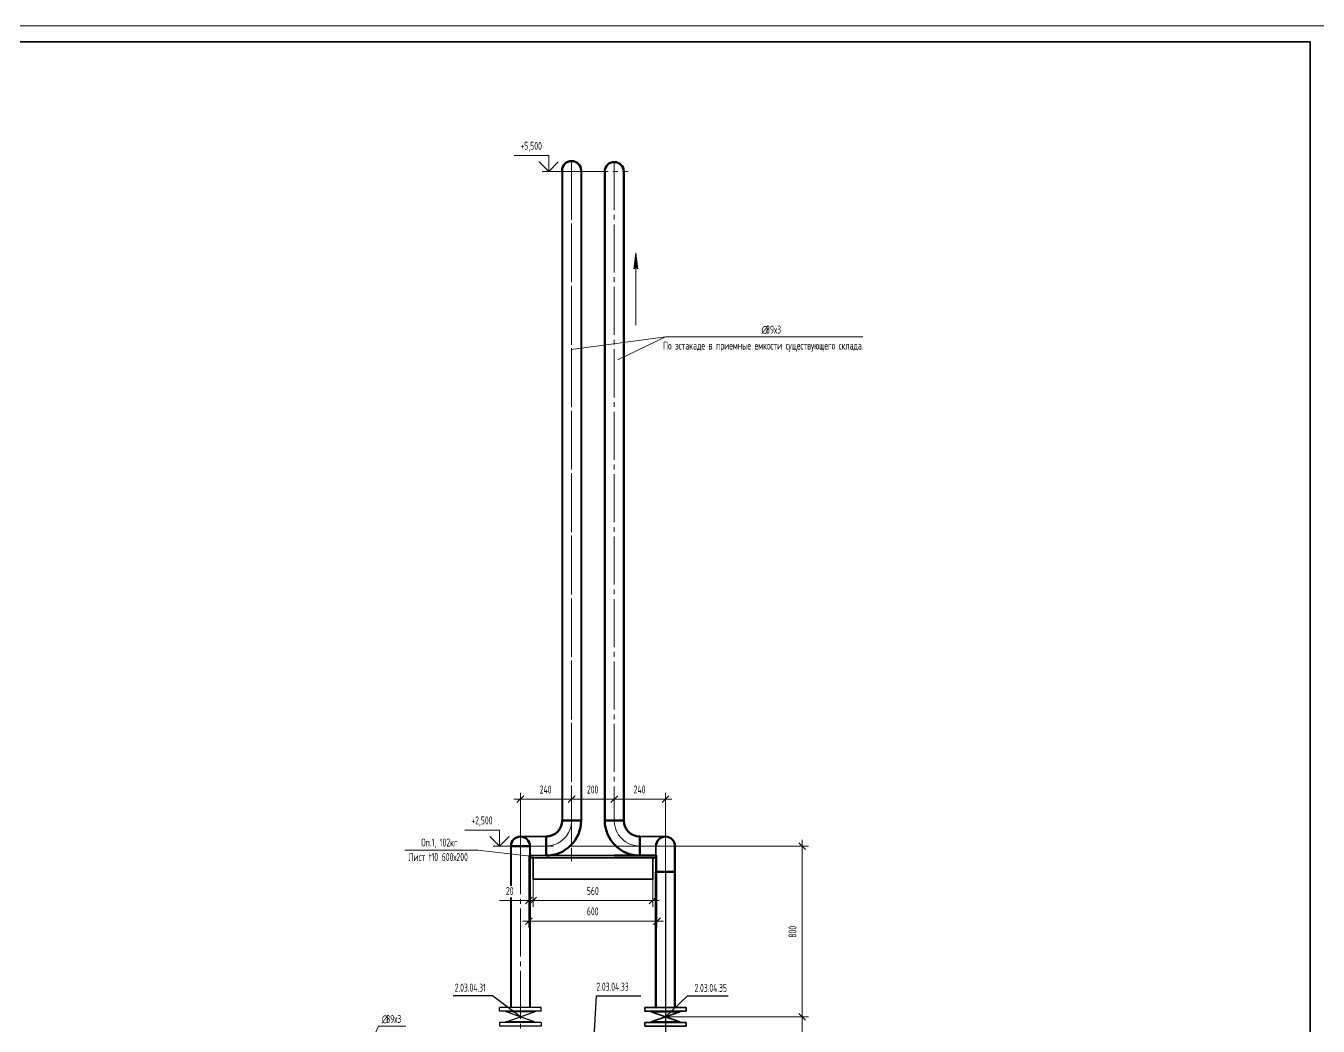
# Model space of a CAD drawing. Header units: millimetres. Extents: x -2281 to 5887, y 0 to 4166.
# Drawn here: x 4639.8 to 5043.5, y 281.6 to 594 of the extents above; entities that cross this region are included whole.
import ezdxf

# ---------------------------------------------------------------- set-up
doc = ezdxf.new("R2010")
doc.units = ezdxf.units.MM
for name, pattern in [('K5LT32777', [0]), ('K5LT32781', [0]), ('K5LT32783', [0]), ('K5LT32784', [0]), ('K5LT32802', [0]), ('K5LT32808', [0]), ('K5LT32819', [508, 317.5, -63.5, 63.5, -63.5]), ('K5LT32828', [0]), ('K5LT_AXLED', [19.5, 15, -1.5, 1.5, -1.5]), ('K5LT_BASIC', [0]), ('K5LT_DASHED', [6, 4, -2]), ('K5LT_THIN', [0])]:
    doc.linetypes.add(name, pattern=pattern)
doc.layers.add('Системный слой', color=7, linetype='Continuous')
doc.styles.add('KDIMTEXTSTYLE', font='GOST_AU.SHX', dxfattribs={"width": 0.96, "oblique": 15, "height": 5})
doc.styles.add('KTEXTSTYLE', font='GOST_AU.SHX', dxfattribs={"width": 0.96, "height": 5})
doc.dimstyles.new('KDIMSTYLE (0.07)', dxfattribs={"dimtxt": 5, "dimasz": 1, "dimexe": 2, "dimexo": 0, "dimgap": 1, "dimtad": 1, "dimlfac": 15, "dimtxsty": 'KDIMTEXTSTYLE', "dimsah": 1, "dimcen": 0, "dimdle": 1, "dimadec": 0, "dimazin": 0, "dimtfac": 0.667, "dimtmove": 0, "dimatfit": 3, "dimfxl": 1, "dimtvp": 1, "dimtolj": 1, "dimtzin": 0, "dimarcsym": 0})

# ---------------------------------------------------------------- blocks, each defined once
blk = doc.blocks.new('U1148')
at = {"layer": 'Системный слой', "color": 200, "linetype": 'K5LT32808', "lineweight": 35, "true_color": 0xbf00ff}
for p, q in [((4846.11, 287.42), (4833.11, 287.42)), ((4833.11, 286.29), (4833.11, 287.42)), ((4845.66, 287.42), (4844.18, 287.42)), ((4846.11, 286.29), (4846.11, 287.42)), ((4846.11, 286.29), (4833.11, 286.29)), ((4846.11, 282.73), (4833.11, 282.73)), ((4833.11, 282.73), (4833.11, 281.6)), ((4835.18, 286.09), (4834.88, 286.29)), ((4835.18, 282.93), (4834.88, 282.73)), ((4844.04, 282.93), (4835.18, 286.09)), ((4835.18, 282.93), (4844.04, 286.09)), ((4844.04, 286.09), (4835.18, 286.09)), ((4844.04, 282.93), (4835.18, 282.93)), ((4844.04, 286.09), (4844.34, 286.29)), ((4844.04, 282.93), (4844.34, 282.73)), ((4846.11, 282.73), (4846.11, 281.6)), ((4846.11, 281.6), (4833.11, 281.6)), ((4845.66, 281.6), (4844.18, 281.6))]:
    blk.add_line(p, q, dxfattribs=at)
blk = doc.blocks.new('U1149')
at = {"layer": 'Системный слой', "color": 6, "linetype": 'K5LT32828', "lineweight": 30, "true_color": 0xff00ff}
for p, q in [((4800.78, 287.42), (4787.78, 287.42)), ((4787.78, 286.29), (4787.78, 287.42)), ((4800.33, 287.42), (4798.84, 287.42)), ((4800.78, 286.29), (4800.78, 287.42)), ((4800.78, 286.29), (4787.78, 286.29)), ((4800.78, 282.73), (4787.78, 282.73)), ((4787.78, 282.73), (4787.78, 281.6)), ((4789.84, 286.09), (4789.54, 286.29)), ((4789.84, 282.93), (4789.54, 282.73)), ((4798.71, 282.93), (4789.84, 286.09)), ((4789.84, 282.93), (4798.71, 286.09)), ((4798.71, 286.09), (4789.84, 286.09)), ((4798.71, 282.93), (4789.84, 282.93)), ((4798.71, 286.09), (4799.01, 286.29)), ((4798.71, 282.93), (4799.01, 282.73)), ((4800.78, 282.73), (4800.78, 281.6)), ((4800.78, 281.6), (4787.78, 281.6)), ((4800.33, 281.6), (4798.84, 281.6))]:
    blk.add_line(p, q, dxfattribs=at)
blk = doc.blocks.new('U1160')
at = {"layer": 'Системный слой', "color": 191, "linetype": 'K5LT32781', "lineweight": 50, "true_color": 0xbf7fff}
for p, q in [((4826.58, 345.83), (4820.64, 345.83)), ((4831.61, 340.8), (4831.61, 334.86))]:
    blk.add_line(p, q, dxfattribs=at)
for radius in [10.97, 5.03]:
    blk.add_arc((4831.61, 345.83), radius, 180, 270, dxfattribs=at)
at = {"layer": 'Системный слой', "color": 30, "linetype": 'K5LT_AXLED', "lineweight": 13, "true_color": 0xff8000}
blk.add_arc((4831.61, 345.83), 8, 180, 270, dxfattribs=at)
blk = doc.blocks.new('U1161')
at = {"layer": 'Системный слой', "color": 191, "linetype": 'K5LT32781', "lineweight": 50, "true_color": 0xbf7fff}
for p, q in [((4807.31, 345.83), (4813.24, 345.83)), ((4802.28, 340.8), (4802.28, 334.86))]:
    blk.add_line(p, q, dxfattribs=at)
at = {"layer": 'Системный слой', "color": 30, "linetype": 'K5LT_AXLED', "lineweight": 13, "true_color": 0xff8000}
blk.add_arc((4802.28, 345.83), 8, 270, 0, dxfattribs=at)
at = {"layer": 'Системный слой', "color": 191, "linetype": 'K5LT32781', "lineweight": 50, "true_color": 0xbf7fff}
for radius in [10.97, 5.03]:
    blk.add_arc((4802.28, 345.83), radius, 270, 0, dxfattribs=at)
blk = doc.blocks.new('D297')
at = {"layer": 'Системный слой', "color": 7, "linetype": 'K5LT_THIN', "lineweight": 13, "transparency": 16777216}
for p, q in [((4839.61, 284.51), (4884.31, 284.51)), ((4883.37, 283.45), (4881.25, 285.57)), ((4882.31, 284.51), (4882.31, 286.51)), ((4882.31, 284.51), (4882.31, 271.16)), ((4870.93, 271.16), (4884.31, 271.16)), ((4881.25, 272.22), (4883.37, 270.1)), ((4882.31, 271.16), (4882.31, 269.16))]:
    blk.add_line(p, q, dxfattribs=at)
at = {"transparency": 16777216}
blk.add_wipeout([(4876.31, 275.95), (4872.74, 275.95), (4872.74, 279.57), (4876.31, 279.57)], dxfattribs=at).dxf.layer = 'Системный слой'
at = {"layer": 'Системный слой', "color": 7, "transparency": 16777216, "insert": (4878.04, 275.95), "char_height": 2.5, "attachment_point": 1, "rotation": 90, "style": 'KTEXTSTYLE'}
blk.add_mtext('\\H3.5;\\W0.965;\\Q15;\\Q0;\\W0.715;\\H2.50;200', dxfattribs=at)
blk = doc.blocks.new('KDIMARROW_03')
at = {"layer": 'Системный слой', "color": 0, "linetype": 'K5LT_THIN', "lineweight": 13}
for p, q in [((-1.06, -1.06), (1.06, 1.06)), ((0, 0), (-1, 0)), ((0, 0), (2, 0))]:
    blk.add_line(p, q, dxfattribs=at)
blk = doc.blocks.new('D299')
at = {"layer": 'Системный слой', "color": 7, "linetype": 'K5LT_THIN', "lineweight": 13, "transparency": 16777216}
for p, q in [((4882.31, 337.83), (4882.31, 339.83)), ((4810.28, 337.83), (4884.31, 337.83)), ((4883.37, 336.77), (4881.25, 338.89)), ((4882.31, 337.83), (4882.31, 284.51)), ((4839.61, 284.51), (4884.31, 284.51)), ((4881.25, 285.57), (4883.37, 283.45)), ((4882.31, 284.51), (4882.31, 282.51))]:
    blk.add_line(p, q, dxfattribs=at)
at = {"transparency": 16777216}
blk.add_wipeout([(4876.31, 309.22), (4872.74, 309.22), (4872.74, 312.96), (4876.31, 312.96)], dxfattribs=at).dxf.layer = 'Системный слой'
at = {"layer": 'Системный слой', "color": 7, "transparency": 16777216, "insert": (4878.04, 309.22), "char_height": 2.5, "attachment_point": 1, "rotation": 90, "style": 'KTEXTSTYLE'}
blk.add_mtext('\\H3.5;\\W0.965;\\Q15;\\Q0;\\W0.715;\\H2.50;800', dxfattribs=at)
blk = doc.blocks.new('D311')
at = {"layer": 'Системный слой', "color": 7, "linetype": 'K5LT_THIN', "lineweight": 13, "transparency": 16777216}
for p, q in [((4823.61, 352.49), (4821.61, 352.49)), ((4824.67, 353.55), (4822.55, 351.43)), ((4823.61, 348.14), (4823.61, 354.49)), ((4838.55, 351.43), (4840.67, 353.55)), ((4839.61, 328.51), (4839.61, 354.49)), ((4839.61, 352.49), (4841.61, 352.49))]:
    blk.add_line(p, q, dxfattribs=at)
at = {"transparency": 16777216}
blk.add_wipeout([(4829.66, 353.49), (4829.66, 357.06), (4833.4, 357.06), (4833.4, 353.49)], dxfattribs=at).dxf.layer = 'Системный слой'
at = {"layer": 'Системный слой', "color": 7, "linetype": 'K5LT_THIN', "lineweight": 13, "transparency": 16777216}
blk.add_line((4839.61, 352.49), (4823.61, 352.49), dxfattribs=at)
at = {"layer": 'Системный слой', "color": 7, "transparency": 16777216, "insert": (4829.66, 356.76), "char_height": 2.5, "attachment_point": 1, "style": 'KTEXTSTYLE'}
blk.add_mtext('\\H3.5;\\W0.965;\\Q15;\\Q0;\\W0.715;\\H2.50;240', dxfattribs=at)
blk = doc.blocks.new('U1200')
at = {"layer": 'Системный слой', "color": 7, "linetype": 'K5LT_THIN', "lineweight": 13}
for q in [(4745.21, 271.16), (4758.45, 281.6)]:
    blk.add_line((4749.97, 281.6), q, dxfattribs=at)
at = {"layer": 'Системный слой', "color": 7, "char_height": 2.5, "attachment_point": 1, "style": 'KTEXTSTYLE'}
for s, insert in [('\\H3.5;\\W0.965;\\Q15;\\Q0;\\W0.715;\\H2.50;∅', (4750.97, 285.1)), ('\\H3.5;\\W0.965;\\Q15;\\Q0;\\W0.715;\\H2.50;89х3', (4752.29, 285.1))]:
    blk.add_mtext(s, dxfattribs=dict(at, insert=insert))
blk = doc.blocks.new('U1204')
at = {"layer": 'Системный слой', "color": 7, "linetype": 'K5LT_THIN', "lineweight": 13}
for p, q in [((4787.78, 342.83), (4776.96, 342.83)), ((4784.78, 340.83), (4787.78, 337.83)), ((4787.78, 337.83), (4787.78, 342.83)), ((4787.78, 337.83), (4790.78, 340.83)), ((4804.67, 337.83), (4785.78, 337.83))]:
    blk.add_line(p, q, dxfattribs=at)
at = {"layer": 'Системный слой', "color": 7, "insert": (4778.96, 347.1), "char_height": 2.5, "attachment_point": 1, "style": 'KTEXTSTYLE'}
blk.add_mtext('\\H3.5;\\W0.965;\\Q15;\\Q0;\\W0.715;\\H2.50;+2,500', dxfattribs=at)
blk = doc.blocks.new('U1205')
at = {"layer": 'Системный слой', "color": 7, "linetype": 'K5LT_THIN', "lineweight": 13}
for p, q in [((4803.13, 553.51), (4792.32, 553.51)), ((4803.13, 548.51), (4803.13, 553.51)), ((4800.13, 551.51), (4803.13, 548.51)), ((4803.13, 548.51), (4806.13, 551.51)), ((4809.03, 548.51), (4801.13, 548.51))]:
    blk.add_line(p, q, dxfattribs=at)
at = {"layer": 'Системный слой', "color": 7, "insert": (4794.32, 557.78), "char_height": 2.5, "attachment_point": 1, "style": 'KTEXTSTYLE'}
blk.add_mtext('\\H3.5;\\W0.965;\\Q15;\\Q0;\\W0.715;\\H2.50;+5,500', dxfattribs=at)
blk = doc.blocks.new('U1206')
at = {"layer": 'Системный слой'}
blk.add_hatch(color=7, dxfattribs=at).paths.add_polyline_path([(4831.01, 518.09), (4830.35, 523.09), (4829.69, 518.09), (4830.35, 518.59)])
at = {"layer": 'Системный слой', "color": 7, "linetype": 'K5LT_THIN', "lineweight": 13}
for p, q in [((4829.69, 518.09), (4830.35, 523.09)), ((4830.35, 523.09), (4831.01, 518.09)), ((4830.35, 500.53), (4830.35, 523.09)), ((4830.35, 518.59), (4829.69, 518.09)), ((4831.01, 518.09), (4830.35, 518.59))]:
    blk.add_line(p, q, dxfattribs=at)
blk = doc.blocks.new('D313')
at = {"layer": 'Системный слой', "color": 7, "linetype": 'K5LT_THIN', "lineweight": 13, "transparency": 16777216}
for p, q in [((4810.28, 352.49), (4808.28, 352.49)), ((4811.34, 353.55), (4809.22, 351.43)), ((4810.28, 348.52), (4810.28, 354.49)), ((4822.55, 351.43), (4824.67, 353.55)), ((4823.61, 348.14), (4823.61, 354.49)), ((4823.61, 352.49), (4825.61, 352.49))]:
    blk.add_line(p, q, dxfattribs=at)
at = {"transparency": 16777216}
blk.add_wipeout([(4815.06, 353.49), (4815.06, 357.06), (4818.68, 357.06), (4818.68, 353.49)], dxfattribs=at).dxf.layer = 'Системный слой'
at = {"layer": 'Системный слой', "color": 7, "linetype": 'K5LT_THIN', "lineweight": 13, "transparency": 16777216}
blk.add_line((4810.28, 352.49), (4823.61, 352.49), dxfattribs=at)
at = {"layer": 'Системный слой', "color": 7, "transparency": 16777216, "insert": (4815.06, 356.75), "char_height": 2.5, "attachment_point": 1, "style": 'KTEXTSTYLE'}
blk.add_mtext('\\H3.5;\\W0.965;\\Q15;\\Q0;\\W0.715;\\H2.50;200', dxfattribs=at)
blk = doc.blocks.new('D314')
at = {"layer": 'Системный слой', "color": 7, "linetype": 'K5LT_THIN', "lineweight": 13, "transparency": 16777216}
for p, q in [((4794.28, 352.49), (4792.28, 352.49)), ((4795.34, 353.55), (4793.21, 351.43)), ((4794.28, 337.03), (4794.28, 354.49)), ((4809.21, 351.43), (4811.34, 353.55)), ((4810.28, 348.14), (4810.28, 354.49)), ((4810.28, 352.49), (4812.28, 352.49))]:
    blk.add_line(p, q, dxfattribs=at)
at = {"transparency": 16777216}
blk.add_wipeout([(4800.32, 353.49), (4800.32, 357.06), (4804.07, 357.06), (4804.07, 353.49)], dxfattribs=at).dxf.layer = 'Системный слой'
at = {"layer": 'Системный слой', "color": 7, "linetype": 'K5LT_THIN', "lineweight": 13, "transparency": 16777216}
blk.add_line((4794.28, 352.49), (4810.28, 352.49), dxfattribs=at)
at = {"layer": 'Системный слой', "color": 7, "transparency": 16777216, "insert": (4800.32, 356.75), "char_height": 2.5, "attachment_point": 1, "style": 'KTEXTSTYLE'}
blk.add_mtext('\\H3.5;\\W0.965;\\Q15;\\Q0;\\W0.715;\\H2.50;240', dxfattribs=at)
blk = doc.blocks.new('D315')
at = {"layer": 'Системный слой', "color": 7, "linetype": 'K5LT_THIN', "lineweight": 13, "transparency": 16777216}
for p, q in [((4796.94, 334.2), (4796.94, 312.41)), ((4836.94, 334.2), (4836.94, 312.41)), ((4798, 315.47), (4795.88, 313.35)), ((4835.88, 313.35), (4838, 315.47)), ((4796.94, 314.41), (4794.94, 314.41)), ((4836.94, 314.41), (4838.94, 314.41))]:
    blk.add_line(p, q, dxfattribs=at)
at = {"transparency": 16777216}
blk.add_wipeout([(4815.06, 315.41), (4815.06, 318.98), (4818.68, 318.98), (4818.68, 315.41)], dxfattribs=at).dxf.layer = 'Системный слой'
at = {"layer": 'Системный слой', "color": 7, "linetype": 'K5LT_THIN', "lineweight": 13, "transparency": 16777216}
blk.add_line((4796.94, 314.41), (4836.94, 314.41), dxfattribs=at)
at = {"layer": 'Системный слой', "color": 7, "transparency": 16777216, "insert": (4815.06, 318.68), "char_height": 2.5, "attachment_point": 1, "style": 'KTEXTSTYLE'}
blk.add_mtext('\\H3.5;\\W0.965;\\Q15;\\Q0;\\W0.715;\\H2.50;600', dxfattribs=at)
blk = doc.blocks.new('D316')
at = {"layer": 'Системный слой', "color": 7, "linetype": 'K5LT_THIN', "lineweight": 13, "transparency": 16777216}
for p, q in [((4796.94, 334.2), (4796.94, 318.81)), ((4798.28, 334.2), (4798.28, 318.81)), ((4796.94, 320.81), (4794.28, 320.81)), ((4796.94, 320.81), (4794.94, 320.81)), ((4798, 321.87), (4795.88, 319.75)), ((4798.28, 320.81), (4796.94, 320.81)), ((4797.21, 319.75), (4799.34, 321.87)), ((4798.28, 320.81), (4800.28, 320.81))]:
    blk.add_line(p, q, dxfattribs=at)
at = {"transparency": 16777216}
blk.add_wipeout([(4789.76, 321.81), (4789.76, 325.38), (4792.17, 325.38), (4792.17, 321.81)], dxfattribs=at).dxf.layer = 'Системный слой'
at = {"layer": 'Системный слой', "color": 7, "linetype": 'K5LT_THIN', "lineweight": 13, "transparency": 16777216}
blk.add_line((4794.28, 320.81), (4787.76, 320.81), dxfattribs=at)
at = {"layer": 'Системный слой', "color": 7, "transparency": 16777216, "insert": (4789.76, 325.08), "char_height": 2.5, "attachment_point": 1, "style": 'KTEXTSTYLE'}
blk.add_mtext('\\H3.5;\\W0.965;\\Q15;\\Q0;\\W0.715;\\H2.50;20', dxfattribs=at)
blk = doc.blocks.new('D317')
at = {"layer": 'Системный слой', "color": 7, "linetype": 'K5LT_THIN', "lineweight": 13, "transparency": 16777216}
for p, q in [((4798.28, 327.53), (4798.28, 318.81)), ((4835.61, 327.53), (4835.61, 318.81)), ((4798.28, 320.81), (4796.28, 320.81)), ((4799.34, 321.87), (4797.21, 319.75)), ((4834.55, 319.75), (4836.67, 321.87)), ((4835.61, 320.81), (4837.61, 320.81))]:
    blk.add_line(p, q, dxfattribs=at)
at = {"transparency": 16777216}
blk.add_wipeout([(4815.06, 321.81), (4815.06, 325.38), (4818.68, 325.38), (4818.68, 321.81)], dxfattribs=at).dxf.layer = 'Системный слой'
at = {"layer": 'Системный слой', "color": 7, "linetype": 'K5LT_THIN', "lineweight": 13, "transparency": 16777216}
blk.add_line((4798.28, 320.81), (4835.61, 320.81), dxfattribs=at)
at = {"layer": 'Системный слой', "color": 7, "transparency": 16777216, "insert": (4815.06, 325.08), "char_height": 2.5, "attachment_point": 1, "style": 'KTEXTSTYLE'}
blk.add_mtext('\\H3.5;\\W0.965;\\Q15;\\Q0;\\W0.715;\\H2.50;560', dxfattribs=at)

msp = doc.modelspace()

# ---------------------------------------------------------------- linework, layer by layer
at = {"color": 7, "linetype": 'K5LT_THIN', "lineweight": 13}
msp.add_line((4205, 594), (5046, 594), dxfattribs=at)
at = {"color": 5, "linetype": 'K5LT_BASIC', "lineweight": 35, "true_color": 0x0000ff}
for p, q in [((4225, 589), (5041, 589)), ((5041, 589), (5041, 5))]:
    msp.add_line(p, q, dxfattribs=at)
at = {"layer": 'Системный слой', "color": 30, "linetype": 'K5LT_AXLED', "lineweight": 13, "true_color": 0xff8000}
for p, q in [((4810.27542, 551.78624), (4810.27542, 333.14601)), ((4823.60875, 551.47638), (4823.60875, 345.83047)), ((4806.69207, 548.50972), (4827.99924, 548.50972)), ((4810.27586, 548.41818), (4810.27586, 334.056)), ((4797.67995, 337.83047), (4790.73943, 337.83047)), ((4794.27542, 337.83047), (4794.27542, 271.1638)), ((4831.60875, 337.83047), (4819.78681, 337.83047)), ((4836.20422, 337.83047), (4843.14474, 337.83047)), ((4823.60875, 334.86424), (4823.60875, 334.8638))]:
    msp.add_line(p, q, dxfattribs=at)
at = {"layer": 'Системный слой', "color": 6, "linetype": 'K5LT32802', "lineweight": 40, "true_color": 0xff00ff}
for p, q in [((4807.30919, 548.81957), (4807.30919, 345.83047)), ((4813.24252, 548.81957), (4813.24252, 345.83047)), ((4813.24252, 345.83047), (4807.30919, 345.83047)), ((4831.60875, 340.79714), (4831.60875, 334.86424)), ((4791.30875, 337.83047), (4791.30919, 287.421)), ((4797.24208, 337.83047), (4791.30919, 337.83047)), ((4797.24208, 337.83047), (4791.30919, 337.83047)), ((4797.24208, 337.83047), (4797.24252, 287.421)), ((4836.64208, 329.83047), (4842.57498, 329.83047))]:
    msp.add_line(p, q, dxfattribs=at)
at = {"layer": 'Системный слой', "color": 200, "linetype": 'K5LT32784', "lineweight": 50, "true_color": 0xbf00ff}
for p, q in [((4820.64252, 548.82104), (4820.64252, 345.73253)), ((4826.57586, 548.82104), (4826.57586, 345.76412)), ((4826.57586, 345.83047), (4820.64252, 345.83047)), ((4791.30831, 337.83047), (4797.24165, 337.83047)), ((4820.64252, 337.88141), (4820.64252, 337.77953)), ((4842.57542, 337.83047), (4842.57542, 287.421)), ((4842.57586, 329.83047), (4836.64252, 329.83047)), ((4836.64252, 329.83047), (4836.64252, 287.421))]:
    msp.add_line(p, q, dxfattribs=at)
at = {"layer": 'Системный слой', "color": 7, "linetype": 'K5LT_THIN', "lineweight": 13}
for p, q in [((4839.60875, 496.88679), (4810.27542, 492.87215)), ((4839.60875, 496.88679), (4824.68169, 489.6457)), ((4839.60875, 496.88679), (4901.27542, 496.88679)), ((4781.01014, 336.52163), (4758.14347, 336.52163)), ((4781.01014, 336.52163), (4798.27542, 334.52964))]:
    msp.add_line(p, q, dxfattribs=at)
at = {"layer": 'Системный слой', "color": 191, "linetype": 'K5LT32781', "lineweight": 50, "true_color": 0xbf7fff}
for p, q in [((4820.64165, 345.83047), (4826.57498, 345.83047)), ((4823.65969, 334.86424), (4836.64222, 334.86424))]:
    msp.add_line(p, q, dxfattribs=at)
at = {"layer": 'Системный слой', "color": 5, "linetype": 'K5LT_BASIC', "lineweight": 35, "true_color": 0x0000ff}
for p, q in [((4794.27542, 340.79714), (4802.27542, 340.79714)), ((4839.60875, 340.79714), (4831.60875, 340.79714)), ((4836.64208, 337.83047), (4836.64252, 328.17143)), ((4797.24211, 334.86424), (4816.94213, 334.86424)), ((4797.24212, 334.19757), (4816.94208, 334.19757)), ((4798.27542, 334.19757), (4798.27542, 327.53091)), ((4836.64222, 334.86424), (4816.94204, 334.86424)), ((4836.64225, 334.19757), (4816.94208, 334.19757)), ((4835.60875, 334.19757), (4835.60875, 327.53091)), ((4798.27542, 327.53091), (4816.94208, 327.53091)), ((4835.60875, 327.53091), (4816.94208, 327.53091))]:
    msp.add_line(p, q, dxfattribs=at)
at = {"layer": 'Системный слой', "color": 7, "linetype": 'K5LT_DASHED', "lineweight": 13}
for p, q in [((4797.24211, 334.86424), (4796.94207, 334.86424)), ((4796.94208, 334.86171), (4796.94208, 334.19757)), ((4796.94208, 334.19757), (4797.24212, 334.19757)), ((4836.64222, 334.86424), (4836.94208, 334.86424)), ((4836.64225, 334.19757), (4836.94208, 334.19757)), ((4836.94208, 334.86424), (4836.94208, 334.19757))]:
    msp.add_line(p, q, dxfattribs=at)
at = {"layer": 'Системный слой', "color": 6, "linetype": 'K5LT32819', "lineweight": 25, "true_color": 0xff00ff}
msp.add_line((4839.60875, 329.83047), (4839.60875, 271.1638), dxfattribs=at)
at = {"layer": 'Системный слой', "color": 7, "linetype": 'K5LT32777', "lineweight": 25}
for p, q in [((4785.6104, 291.08748), (4773.29535, 291.08748)), ((4794.26343, 284.50907), (4785.6104, 291.08748)), ((4816.94208, 271.1638), (4818.02709, 291.08748)), ((4818.02709, 291.08748), (4831.88559, 291.08748)), ((4839.59676, 284.50907), (4846.46505, 291.08748)), ((4846.46505, 291.08748), (4859.21594, 291.08748))]:
    msp.add_line(p, q, dxfattribs=at)
at = {"layer": 'Системный слой', "color": 211, "linetype": 'K5LT32783', "lineweight": 50, "true_color": 0xff7fff}
msp.add_arc((4810.27586, 548.81957), 2.96667, 0, 180, dxfattribs=at)
at = {"layer": 'Системный слой', "color": 191, "linetype": 'K5LT32781', "lineweight": 50, "true_color": 0xbf7fff}
for centre, start, end in [((4823.60875, 548.50972), 0, 180), ((4794.27542, 337.83047), 0, 180), ((4839.60875, 337.83047), 0, 180), ((4823.60875, 337.83047), 179.0162179, 180.9837821), ((4823.60875, 337.83047), 269.0162179, 270.9837821)]:
    msp.add_arc(centre, 2.96667, start, end, dxfattribs=at)
at = {"layer": 'Системный слой', "color": 200, "linetype": 'K5LT32784', "lineweight": 50, "true_color": 0xbf00ff}
for centre, start, end in [((4794.27542, 337.83047), 90, 90.0084457), ((4839.60875, 337.83047), 89.9915543, 90), ((4794.27542, 337.83047), 359.0162179, 0), ((4839.60875, 337.83047), 180, 180.9837821)]:
    msp.add_arc(centre, 2.96667, start, end, dxfattribs=at)

# ---------------------------------------------------------------- block references
at = {"layer": 'Системный слой'}
for name in ['U1205', 'U1206', 'U1204', 'U1161', 'U1160', 'U1149', 'U1148', 'U1200']:
    msp.add_blockref(name, (0, 0), dxfattribs=at)

# ---------------------------------------------------------------- texts
at = {"layer": 'Системный слой', "color": 7, "char_height": 2.5, "attachment_point": 1, "style": 'KTEXTSTYLE'}
for s, insert in [('\\H3.5;\\W0.965;\\Q15;\\Q0;\\W0.715;\\H2.50;∅', (4869.60875, 500.38679)), ('\\H3.5;\\W0.965;\\Q15;\\Q0;\\W0.715;\\H2.50;89х3', (4870.93167, 500.38679)), ('\\H3.5;\\W0.965;\\Q15;\\Q0;\\W0.715;\\H2.50;По эстакаде в приемные емкости существующего склада.', (4838.88324, 495.39762)), ('\\H3.5;\\W0.965;\\Q15;\\Q0;\\W0.715;\\H2.50;Оп.1, 102кг', (4763.30685, 340.19235)), ('\\H3.5;\\W0.965;\\Q15;\\Q0;\\W0.715;\\H2.50;Лист t10 600х200', (4759.31368, 335.66898)), ('\\H3.5;\\W0.965;\\Q15;\\Q0;\\W0.715;\\H2.50;2.03.04.31', (4773.76463, 294.87374))]:
    msp.add_mtext(s, dxfattribs=dict(at, insert=insert))

# ---------------------------------------------------------------- next in the draw order: dimensions: what is measured, and where the dimension line sits
at = {"layer": 'Системный слой', "color": 7}
dim = msp.add_linear_dim(base=(4882.30695, 284.50907), p1=(4870.9341, 271.1638), p2=(4839.60875, 284.50907), angle=90, text='\\H50.0;\\W0.665;\\Q0;\\H50.0;\\W0.665;\\Q0;\\Q0;\\W0.490;\\H2.50;200\\Q0;\\W0.455;\\H50.00;', dimstyle='KDIMSTYLE (0.07)', override={"dimexo": 0, "dimblk1": 'KDIMARROW_03', "dimblk2": 'KDIMARROW_03', "dimse1": 0, "dimse2": 0, "dimclrt": 7, "dimtolj": 1}, dxfattribs=at)
dim.commit()
dim.dimension.update_dxf_attribs({"geometry": 'D297', "text_midpoint": (4882.30695, 277.83644), "dimtype": 160})

# ---------------------------------------------------------------- next in the draw order: dimensions: what is measured, and where the dimension line sits
dim = msp.add_linear_dim(base=(4882.30695, 337.83047), p1=(4839.60875, 284.50907), p2=(4810.27542, 337.83047), angle=90, dimstyle='KDIMSTYLE (0.07)', override={"dimexo": 0, "dimpost": '\\H50.0;\\W0.665;\\Q0;<>', "dimblk1": 'KDIMARROW_03', "dimblk2": 'KDIMARROW_03', "dimse1": 0, "dimse2": 0, "dimclrt": 7, "dimtolj": 1}, dxfattribs=at)
dim.commit()
dim.dimension.update_dxf_attribs({"geometry": 'D299', "text_midpoint": (4882.30695, 311.16977), "dimtype": 160})

# ---------------------------------------------------------------- next in the draw order: texts
at = {"layer": 'Системный слой', "color": 7, "char_height": 2.5, "attachment_point": 1, "style": 'KTEXTSTYLE'}
for s, insert in [('\\H3.5;\\W0.965;\\Q15;\\Q0;\\W0.715;\\H2.50;2.03.04.33', (4818.02709, 295.16943)), ('\\H3.5;\\W0.965;\\Q15;\\Q0;\\W0.715;\\H2.50;2.03.04.35', (4848.69875, 294.78102))]:
    msp.add_mtext(s, dxfattribs=dict(at, insert=insert))

# ---------------------------------------------------------------- next in the draw order: dimensions: what is measured, and where the dimension line sits
at = {"layer": 'Системный слой', "color": 7}
dim = msp.add_linear_dim(base=(4839.60919, 352.49157), p1=(4823.60875, 348.1424), p2=(4839.60919, 328.5051), dimstyle='KDIMSTYLE (0.07)', override={"dimexo": 0, "dimpost": '\\H2.5;\\W0.715;\\Q0;<>', "dimblk1": 'KDIMARROW_03', "dimblk2": 'KDIMARROW_03', "dimse1": 0, "dimse2": 0, "dimclrt": 7, "dimtolj": 1}, dxfattribs=at)
dim.commit()
dim.dimension.update_dxf_attribs({"geometry": 'D311', "text_midpoint": (4831.60897, 352.49157), "dimtype": 160})

# ---------------------------------------------------------------- next in the draw order: dimensions: what is measured, and where the dimension line sits
for base, p1, p2, picture, middle in [((4810.27586, 352.48766), (4823.60875, 348.1424), (4810.27586, 348.52025), 'D313', (4816.9423, 352.48766)), ((4796.94208, 314.41312), (4836.94208, 334.19757), (4796.94208, 334.19757), 'D315', (4816.94208, 314.41312))]:
    dim = msp.add_linear_dim(base=base, p1=p1, p2=p2, dimstyle='KDIMSTYLE (0.07)', override={"dimexo": 0, "dimpost": '\\H2.5;\\W0.715;\\Q0;<>', "dimblk1": 'KDIMARROW_03', "dimblk2": 'KDIMARROW_03', "dimse1": 0, "dimse2": 0, "dimclrt": 7, "dimtolj": 1}, dxfattribs=at)
    dim.commit()
    dim.dimension.update_dxf_attribs({"geometry": picture, "text_midpoint": middle, "dimtype": 160})

# ---------------------------------------------------------------- next in the draw order: dimensions: what is measured, and where the dimension line sits
for base, p1, p2, picture, middle in [((4794.27542, 352.48766), (4810.27542, 348.1424), (4794.27542, 337.02989), 'D314', (4802.27542, 352.48766)), ((4798.27542, 320.81285), (4796.94208, 334.19757), (4798.27542, 334.19757), 'D316', (4791.01865, 320.81285))]:
    dim = msp.add_linear_dim(base=base, p1=p1, p2=p2, dimstyle='KDIMSTYLE (0.07)', override={"dimexo": 0, "dimpost": '\\H2.5;\\W0.715;\\Q0;<>', "dimblk1": 'KDIMARROW_03', "dimblk2": 'KDIMARROW_03', "dimse1": 0, "dimse2": 0, "dimclrt": 7, "dimtolj": 1}, dxfattribs=at)
    dim.commit()
    dim.dimension.update_dxf_attribs({"geometry": picture, "text_midpoint": middle, "dimtype": 160})

# ---------------------------------------------------------------- next in the draw order: dimensions: what is measured, and where the dimension line sits
dim = msp.add_linear_dim(base=(4798.27542, 320.81285), p1=(4835.60875, 327.53091), p2=(4798.27542, 327.53091), dimstyle='KDIMSTYLE (0.07)', override={"dimexo": 0, "dimpost": '\\H2.5;\\W0.715;\\Q0;<>', "dimblk1": 'KDIMARROW_03', "dimblk2": 'KDIMARROW_03', "dimse1": 0, "dimse2": 0, "dimclrt": 7, "dimtolj": 1}, dxfattribs=at)
dim.commit()
dim.dimension.update_dxf_attribs({"geometry": 'D317', "text_midpoint": (4816.94208, 320.81285), "dimtype": 160})

doc.saveas('drawing.dxf')
